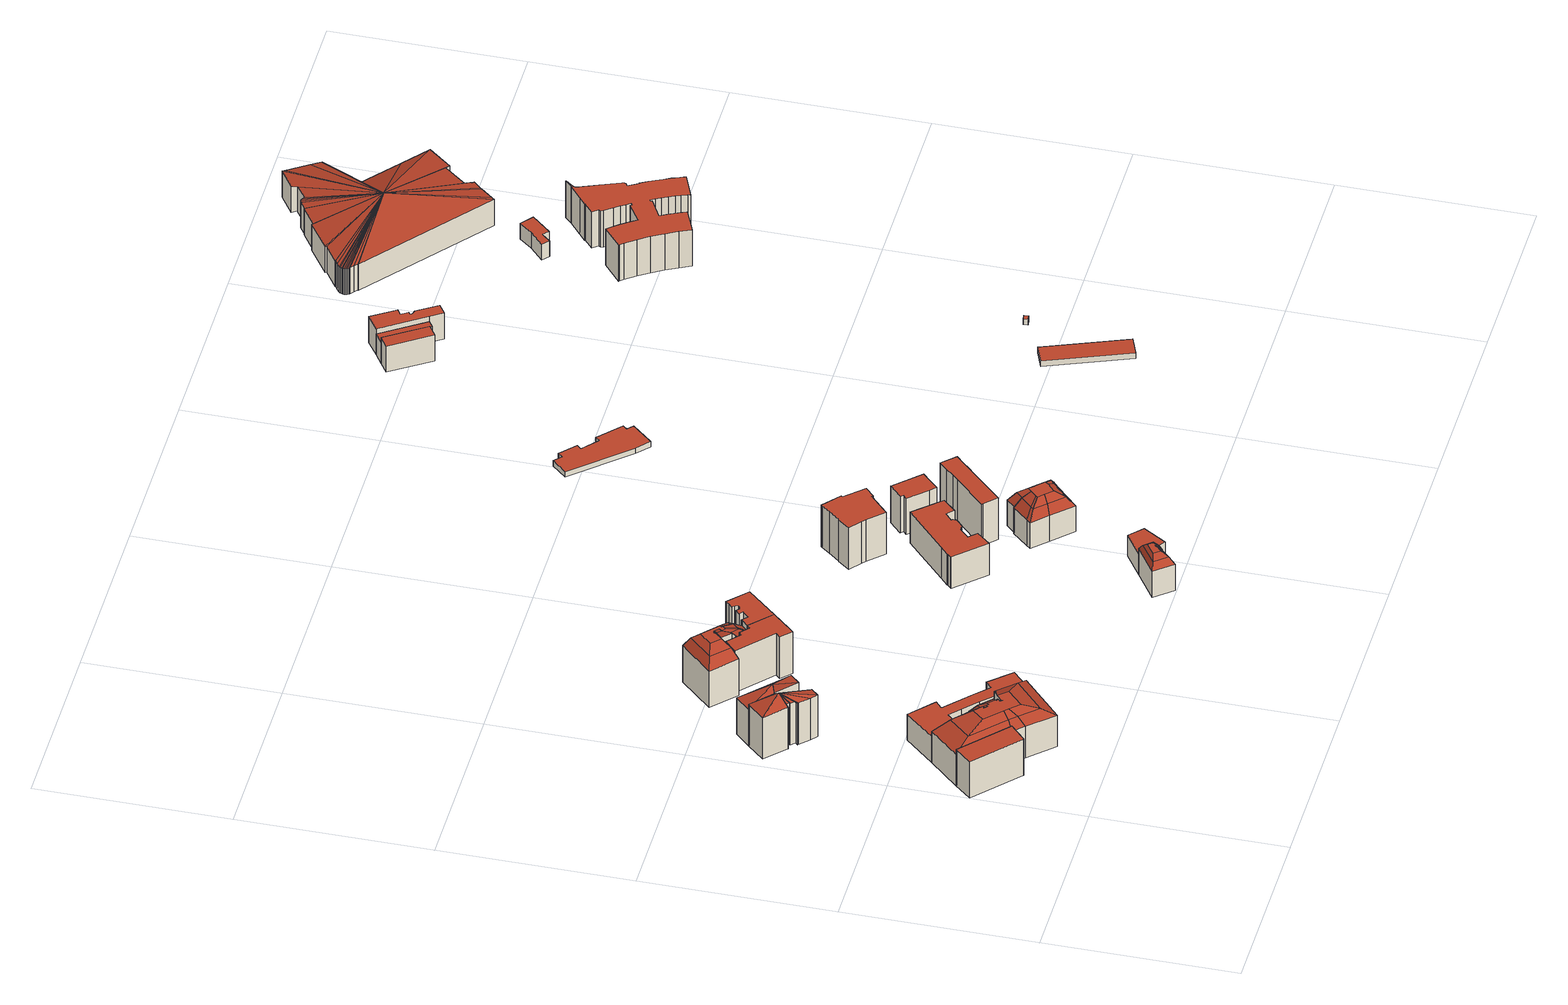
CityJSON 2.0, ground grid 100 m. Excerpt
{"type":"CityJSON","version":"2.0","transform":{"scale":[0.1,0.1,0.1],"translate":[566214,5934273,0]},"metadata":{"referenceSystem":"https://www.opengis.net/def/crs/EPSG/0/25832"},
"CityObjects":{
"building1":{"type":"Building","attributes":{"source":"Freie und Hansestadt Hamburg, LGV / ALKIS","function":"commercial","buildingFunctionCode":"2010","roofType":"1000","roofTypeLabel":"Flachdach","storeysAboveGround":7,"groundArea":365,"measuredHeight":22.4,"estimatedHeight":22.4,"eaveHeight":22.4,"roofRise":0,"heightSource":"storeysAboveGround * 3.2m plus procedural roof rise from ALKIS dachform; fallback 12m","roofGeometrySource":"Procedural demo roof from ALKIS dachform; not surveyed Hamburg LoD2 roof geometry"},"geometry":[{"type":"Solid","lod":"2","boundaries":[[[[0,1,2,3,4]],[[5,6,7,8,9]],[[4,3,6,5]],[[3,2,7,6]],[[2,1,8,7]],[[1,0,9,8]],[[0,4,5,9]]]],"semantics":{"surfaces":[{"type":"GroundSurface"},{"type":"RoofSurface"},{"type":"WallSurface"}],"values":[[0,1,2,2,2,2,2]]}}]},
"building2":{"type":"Building","attributes":{"source":"Freie und Hansestadt Hamburg, LGV / ALKIS","function":"commercial","buildingFunctionCode":"2010","roofType":"3400","roofTypeLabel":"Mansardendach","storeysAboveGround":6,"groundArea":1439,"measuredHeight":27.2,"estimatedHeight":27.2,"eaveHeight":19.2,"roofRise":8,"heightSource":"storeysAboveGround * 3.2m plus procedural roof rise from ALKIS dachform; fallback 12m","roofGeometrySource":"Procedural demo roof from ALKIS dachform; not surveyed Hamburg LoD2 roof geometry"},"geometry":[{"type":"Solid","lod":"2","boundaries":[[[[10,11,12,13,14,15,16,17,18,19,20,21,22,23,4,3,24,25]],[[26,27,28,29]],[[29,28,30,31]],[[27,32,33,28]],[[28,33,34,30]],[[32,35,36,33]],[[33,36,37,34]],[[35,38,39,36]],[[36,39,40,37]],[[38,41,42,39]],[[39,42,43,40]],[[41,44,45,42]],[[42,45,46,43]],[[44,47,48,45]],[[45,48,49,46]],[[47,50,51,48]],[[48,51,52,49]],[[50,53,54,51]],[[51,54,55,52]],[[53,56,57,54]],[[54,57,58,55]],[[56,59,60,57]],[[57,60,61,58]],[[59,62,63,60]],[[60,63,64,61]],[[62,65,66,63]],[[63,66,67,64]],[[65,68,69,66]],[[66,69,70,67]],[[68,71,72,69]],[[69,72,73,70]],[[71,74,75,72]],[[72,75,76,73]],[[74,77,78,75]],[[75,78,79,76]],[[77,26,29,78]],[[78,29,31,79]],[[31,30,34,37,40,43,46,49,52,55,58,61,64,67,70,73,76,79]],[[25,24,27,26]],[[24,3,32,27]],[[3,4,35,32]],[[4,23,38,35]],[[23,22,41,38]],[[22,21,44,41]],[[21,20,47,44]],[[20,19,50,47]],[[19,18,53,50]],[[18,17,56,53]],[[17,16,59,56]],[[16,15,62,59]],[[15,14,65,62]],[[14,13,68,65]],[[13,12,71,68]],[[12,11,74,71]],[[11,10,77,74]],[[10,25,26,77]]]],"semantics":{"surfaces":[{"type":"GroundSurface"},{"type":"RoofSurface"},{"type":"WallSurface"}],"values":[[0,1,1,1,1,1,1,1,1,1,1,1,1,1,1,1,1,1,1,1,1,1,1,1,1,1,1,1,1,1,1,1,1,1,1,1,1,1,2,2,2,2,2,2,2,2,2,2,2,2,2,2,2,2,2,2]]}}]},
"building3":{"type":"Building","attributes":{"source":"Freie und Hansestadt Hamburg, LGV / ALKIS","function":"commercial","buildingFunctionCode":"2010","roofType":"3100","roofTypeLabel":"Satteldach","storeysAboveGround":8,"groundArea":260,"measuredHeight":32.03,"estimatedHeight":32.03,"eaveHeight":25.6,"roofRise":6.43,"heightSource":"storeysAboveGround * 3.2m plus procedural roof rise from ALKIS dachform; fallback 12m","roofGeometrySource":"Procedural demo roof from ALKIS dachform; not surveyed Hamburg LoD2 roof geometry"},"geometry":[{"type":"Solid","lod":"2","boundaries":[[[[80,81,82,83,84,85,86,87,88,89,90,91,92,93,94,95]],[[96,97,98]],[[97,99,98]],[[99,100,98]],[[100,101,98]],[[101,102,98]],[[102,103,98]],[[103,104,98]],[[104,105,98]],[[105,106,98]],[[106,107,98]],[[107,108,98]],[[108,109,98]],[[109,110,98]],[[110,111,98]],[[111,112,98]],[[112,96,98]],[[95,94,97,96]],[[94,93,99,97]],[[93,92,100,99]],[[92,91,101,100]],[[91,90,102,101]],[[90,89,103,102]],[[89,88,104,103]],[[88,87,105,104]],[[87,86,106,105]],[[86,85,107,106]],[[85,84,108,107]],[[84,83,109,108]],[[83,82,110,109]],[[82,81,111,110]],[[81,80,112,111]],[[80,95,96,112]]]],"semantics":{"surfaces":[{"type":"GroundSurface"},{"type":"RoofSurface"},{"type":"WallSurface"}],"values":[[0,1,1,1,1,1,1,1,1,1,1,1,1,1,1,1,1,2,2,2,2,2,2,2,2,2,2,2,2,2,2,2,2]]}}]},
"building4":{"type":"Building","attributes":{"source":"Freie und Hansestadt Hamburg, LGV / ALKIS","function":"commercial","buildingFunctionCode":"2010","roofType":"1000","roofTypeLabel":"Flachdach","storeysAboveGround":5,"groundArea":699,"measuredHeight":16,"estimatedHeight":16,"eaveHeight":16,"roofRise":0,"heightSource":"storeysAboveGround * 3.2m plus procedural roof rise from ALKIS dachform; fallback 12m","roofGeometrySource":"Procedural demo roof from ALKIS dachform; not surveyed Hamburg LoD2 roof geometry"},"geometry":[{"type":"Solid","lod":"2","boundaries":[[[[113,114,115,116,117,21,20,118,119,120,121,25,24,122,123,124]],[[125,126,127,128,129,130,131,132,133,134,135,136,137,138,139,140]],[[124,123,126,125]],[[123,122,127,126]],[[122,24,128,127]],[[24,25,129,128]],[[25,121,130,129]],[[121,120,131,130]],[[120,119,132,131]],[[119,118,133,132]],[[118,20,134,133]],[[20,21,135,134]],[[21,117,136,135]],[[117,116,137,136]],[[116,115,138,137]],[[115,114,139,138]],[[114,113,140,139]],[[113,124,125,140]]]],"semantics":{"surfaces":[{"type":"GroundSurface"},{"type":"RoofSurface"},{"type":"WallSurface"}],"values":[[0,1,2,2,2,2,2,2,2,2,2,2,2,2,2,2,2,2]]}}]},
"building5":{"type":"Building","attributes":{"source":"Freie und Hansestadt Hamburg, LGV / ALKIS","function":"commercial","buildingFunctionCode":"2010","roofType":"3100","roofTypeLabel":"Satteldach","storeysAboveGround":7,"groundArea":267,"measuredHeight":28.67,"estimatedHeight":28.67,"eaveHeight":22.4,"roofRise":6.27,"heightSource":"storeysAboveGround * 3.2m plus procedural roof rise from ALKIS dachform; fallback 12m","roofGeometrySource":"Procedural demo roof from ALKIS dachform; not surveyed Hamburg LoD2 roof geometry"},"geometry":[{"type":"Solid","lod":"2","boundaries":[[[[91,141,142,143,144,145,92]],[[146,147,148]],[[147,149,148]],[[149,150,148]],[[150,151,148]],[[151,152,148]],[[152,153,148]],[[153,146,148]],[[92,145,147,146]],[[145,144,149,147]],[[144,143,150,149]],[[143,142,151,150]],[[142,141,152,151]],[[141,91,153,152]],[[91,92,146,153]]]],"semantics":{"surfaces":[{"type":"GroundSurface"},{"type":"RoofSurface"},{"type":"WallSurface"}],"values":[[0,1,1,1,1,1,1,1,2,2,2,2,2,2,2]]}}]},
"building6":{"type":"Building","attributes":{"source":"Freie und Hansestadt Hamburg, LGV / ALKIS","function":"commercial","buildingFunctionCode":"2010","roofType":"3400","roofTypeLabel":"Mansardendach","storeysAboveGround":7,"groundArea":503,"measuredHeight":30.4,"estimatedHeight":30.4,"eaveHeight":22.4,"roofRise":8,"heightSource":"storeysAboveGround * 3.2m plus procedural roof rise from ALKIS dachform; fallback 12m","roofGeometrySource":"Procedural demo roof from ALKIS dachform; not surveyed Hamburg LoD2 roof geometry"},"geometry":[{"type":"Solid","lod":"2","boundaries":[[[[154,155,156,157,158,159,160,161,162,163,164,165,166,167,168,169,170,171,172,173]],[[174,175,176,177]],[[177,176,178,179]],[[175,180,181,176]],[[176,181,182,178]],[[180,183,184,181]],[[181,184,185,182]],[[183,186,187,184]],[[184,187,188,185]],[[186,189,190,187]],[[187,190,191,188]],[[189,192,193,190]],[[190,193,194,191]],[[192,195,196,193]],[[193,196,197,194]],[[195,198,199,196]],[[196,199,200,197]],[[198,201,202,199]],[[199,202,203,200]],[[201,204,205,202]],[[202,205,206,203]],[[204,207,208,205]],[[205,208,209,206]],[[207,210,211,208]],[[208,211,212,209]],[[210,213,214,211]],[[211,214,215,212]],[[213,216,217,214]],[[214,217,218,215]],[[216,219,220,217]],[[217,220,221,218]],[[219,222,220]],[[220,222,221]],[[219,223,224,222]],[[222,224,225,221]],[[223,226,227,224]],[[224,227,228,225]],[[226,229,230,227]],[[227,230,231,228]],[[229,232,233,230]],[[230,233,234,231]],[[232,174,177,233]],[[233,177,179,234]],[[179,178,182,185,188,191,194,197,200,203,206,209,212,215,218,221,225,228,231,234]],[[173,172,175,174]],[[172,171,180,175]],[[171,170,183,180]],[[170,169,186,183]],[[169,168,189,186]],[[168,167,192,189]],[[167,166,195,192]],[[166,165,198,195]],[[165,164,201,198]],[[164,163,204,201]],[[163,162,207,204]],[[162,161,210,207]],[[161,160,213,210]],[[160,159,216,213]],[[159,158,219,216]],[[158,157,223,219]],[[157,156,226,223]],[[156,155,229,226]],[[155,154,232,229]],[[154,173,174,232]]]],"semantics":{"surfaces":[{"type":"GroundSurface"},{"type":"RoofSurface"},{"type":"WallSurface"}],"values":[[0,1,1,1,1,1,1,1,1,1,1,1,1,1,1,1,1,1,1,1,1,1,1,1,1,1,1,1,1,1,1,1,1,1,1,1,1,1,1,1,1,1,1,1,2,2,2,2,2,2,2,2,2,2,2,2,2,2,2,2,2,2,2,2]]}}]},
"building7":{"type":"Building","attributes":{"source":"Freie und Hansestadt Hamburg, LGV / ALKIS","function":"commercial","buildingFunctionCode":"2010","roofType":"1000","roofTypeLabel":"Flachdach","storeysAboveGround":8,"groundArea":372,"measuredHeight":25.6,"estimatedHeight":25.6,"eaveHeight":25.6,"roofRise":0,"heightSource":"storeysAboveGround * 3.2m plus procedural roof rise from ALKIS dachform; fallback 12m","roofGeometrySource":"Procedural demo roof from ALKIS dachform; not surveyed Hamburg LoD2 roof geometry"},"geometry":[{"type":"Solid","lod":"2","boundaries":[[[[170,235,160,159,158,236,237,238,239,240,171]],[[241,242,243,244,245,246,247,248,249,250,251]],[[171,240,242,241]],[[240,239,243,242]],[[239,238,244,243]],[[238,237,245,244]],[[237,236,246,245]],[[236,158,247,246]],[[158,159,248,247]],[[159,160,249,248]],[[160,235,250,249]],[[235,170,251,250]],[[170,171,241,251]]]],"semantics":{"surfaces":[{"type":"GroundSurface"},{"type":"RoofSurface"},{"type":"WallSurface"}],"values":[[0,1,2,2,2,2,2,2,2,2,2,2,2]]}}]},
"building8":{"type":"Building","attributes":{"source":"Freie und Hansestadt Hamburg, LGV / ALKIS","function":"commercial","buildingFunctionCode":"2010","roofType":"1000","roofTypeLabel":"Flachdach","storeysAboveGround":8,"groundArea":279,"measuredHeight":25.6,"estimatedHeight":25.6,"eaveHeight":25.6,"roofRise":0,"heightSource":"storeysAboveGround * 3.2m plus procedural roof rise from ALKIS dachform; fallback 12m","roofGeometrySource":"Procedural demo roof from ALKIS dachform; not surveyed Hamburg LoD2 roof geometry"},"geometry":[{"type":"Solid","lod":"2","boundaries":[[[[252,253,236,158,157,254,255,256,257,258,259,260,261,262,263,264,265]],[[266,267,268,269,270,271,272,273,274,275,276,277,278,247,246,279,280]],[[265,264,267,266]],[[264,263,268,267]],[[263,262,269,268]],[[262,261,270,269]],[[261,260,271,270]],[[260,259,272,271]],[[259,258,273,272]],[[258,257,274,273]],[[257,256,275,274]],[[256,255,276,275]],[[255,254,277,276]],[[254,157,278,277]],[[157,158,247,278]],[[158,236,246,247]],[[236,253,279,246]],[[253,252,280,279]],[[252,265,266,280]]]],"semantics":{"surfaces":[{"type":"GroundSurface"},{"type":"RoofSurface"},{"type":"WallSurface"}],"values":[[0,1,2,2,2,2,2,2,2,2,2,2,2,2,2,2,2,2,2]]}}]},
"building9":{"type":"Building","attributes":{"source":"Freie und Hansestadt Hamburg, LGV / ALKIS","function":"commercial","buildingFunctionCode":"2010","roofType":"3400","roofTypeLabel":"Mansardendach","storeysAboveGround":5,"groundArea":197,"measuredHeight":21.62,"estimatedHeight":21.62,"eaveHeight":16,"roofRise":5.62,"heightSource":"storeysAboveGround * 3.2m plus procedural roof rise from ALKIS dachform; fallback 12m","roofGeometrySource":"Procedural demo roof from ALKIS dachform; not surveyed Hamburg LoD2 roof geometry"},"geometry":[{"type":"Solid","lod":"2","boundaries":[[[[281,282,283,284,285,286,287,288]],[[289,290,291,292]],[[292,291,293,294]],[[290,295,296,291]],[[291,296,297,293]],[[295,298,299,296]],[[296,299,300,297]],[[298,301,302,299]],[[299,302,303,300]],[[302,304,303]],[[301,305,306,302]],[[302,306,307,304]],[[305,308,309,306]],[[306,309,310,307]],[[308,311,312,309]],[[309,312,313,310]],[[311,289,292,312]],[[312,292,294,313]],[[294,293,297,300,303,304,307,310,313]],[[288,287,290,289]],[[287,286,295,290]],[[286,285,298,295]],[[285,284,301,298]],[[284,283,305,301]],[[283,282,308,305]],[[282,281,311,308]],[[281,288,289,311]]]],"semantics":{"surfaces":[{"type":"GroundSurface"},{"type":"RoofSurface"},{"type":"WallSurface"}],"values":[[0,1,1,1,1,1,1,1,1,1,1,1,1,1,1,1,1,1,1,2,2,2,2,2,2,2,2]]}}]},
"building10":{"type":"Building","attributes":{"source":"Freie und Hansestadt Hamburg, LGV / ALKIS","function":"commercial","buildingFunctionCode":"2010","roofType":"1000","roofTypeLabel":"Flachdach","storeysAboveGround":4,"groundArea":191,"measuredHeight":12.8,"estimatedHeight":12.8,"eaveHeight":12.8,"roofRise":0,"heightSource":"storeysAboveGround * 3.2m plus procedural roof rise from ALKIS dachform; fallback 12m","roofGeometrySource":"Procedural demo roof from ALKIS dachform; not surveyed Hamburg LoD2 roof geometry"},"geometry":[{"type":"Solid","lod":"2","boundaries":[[[[314,315,288,287,316]],[[317,318,319,320,321]],[[316,287,318,317]],[[287,288,319,318]],[[288,315,320,319]],[[315,314,321,320]],[[314,316,317,321]]]],"semantics":{"surfaces":[{"type":"GroundSurface"},{"type":"RoofSurface"},{"type":"WallSurface"}],"values":[[0,1,2,2,2,2,2]]}}]},
"building11":{"type":"Building","attributes":{"source":"Freie und Hansestadt Hamburg, LGV / ALKIS","function":"commercial","buildingFunctionCode":"2010","roofType":"1000","roofTypeLabel":"Flachdach","storeysAboveGround":6,"groundArea":695,"measuredHeight":19.2,"estimatedHeight":19.2,"eaveHeight":19.2,"roofRise":0,"heightSource":"storeysAboveGround * 3.2m plus procedural roof rise from ALKIS dachform; fallback 12m","roofGeometrySource":"Procedural demo roof from ALKIS dachform; not surveyed Hamburg LoD2 roof geometry"},"geometry":[{"type":"Solid","lod":"2","boundaries":[[[[322,323,324,325,326,327,328,329,330,331,332,333,334,335,336,337,338,339,340,341,342]],[[343,344,345,346,347,348,349,350,351,352,353,354,355,356,357,358,359,360,361,362,363]],[[342,341,344,343]],[[341,340,345,344]],[[340,339,346,345]],[[339,338,347,346]],[[338,337,348,347]],[[337,336,349,348]],[[336,335,350,349]],[[335,334,351,350]],[[334,333,352,351]],[[333,332,353,352]],[[332,331,354,353]],[[331,330,355,354]],[[330,329,356,355]],[[329,328,357,356]],[[328,327,358,357]],[[327,326,359,358]],[[326,325,360,359]],[[325,324,361,360]],[[324,323,362,361]],[[323,322,363,362]],[[322,342,343,363]]]],"semantics":{"surfaces":[{"type":"GroundSurface"},{"type":"RoofSurface"},{"type":"WallSurface"}],"values":[[0,1,2,2,2,2,2,2,2,2,2,2,2,2,2,2,2,2,2,2,2,2,2]]}}]},
"building12":{"type":"Building","attributes":{"source":"Freie und Hansestadt Hamburg, LGV / ALKIS","function":"commercial","buildingFunctionCode":"2010","roofTypeLabel":"Unbekannt","storeysAboveGround":8,"groundArea":501,"measuredHeight":25.6,"estimatedHeight":25.6,"eaveHeight":25.6,"roofRise":0,"heightSource":"storeysAboveGround * 3.2m plus procedural roof rise from ALKIS dachform; fallback 12m","roofGeometrySource":"Procedural demo roof from ALKIS dachform; not surveyed Hamburg LoD2 roof geometry"},"geometry":[{"type":"Solid","lod":"2","boundaries":[[[[364,365,366,367,368,369,370,371,372,373,374,375,376,377]],[[378,379,380,381,382,383,384,385,386,387,388,389,390,391]],[[377,376,379,378]],[[376,375,380,379]],[[375,374,381,380]],[[374,373,382,381]],[[373,372,383,382]],[[372,371,384,383]],[[371,370,385,384]],[[370,369,386,385]],[[369,368,387,386]],[[368,367,388,387]],[[367,366,389,388]],[[366,365,390,389]],[[365,364,391,390]],[[364,377,378,391]]]],"semantics":{"surfaces":[{"type":"GroundSurface"},{"type":"RoofSurface"},{"type":"WallSurface"}],"values":[[0,1,2,2,2,2,2,2,2,2,2,2,2,2,2,2]]}}]},
"building13":{"type":"Building","attributes":{"source":"Freie und Hansestadt Hamburg, LGV / ALKIS","function":"commercial","buildingFunctionCode":"2010","roofType":"3400","roofTypeLabel":"Mansardendach","storeysAboveGround":5,"groundArea":538,"measuredHeight":24,"estimatedHeight":24,"eaveHeight":16,"roofRise":8,"heightSource":"storeysAboveGround * 3.2m plus procedural roof rise from ALKIS dachform; fallback 12m","roofGeometrySource":"Procedural demo roof from ALKIS dachform; not surveyed Hamburg LoD2 roof geometry"},"geometry":[{"type":"Solid","lod":"2","boundaries":[[[[392,393,394,395,396,397,398,399,400,401,402,403]],[[404,405,406,407]],[[407,406,408,409]],[[405,410,411,406]],[[406,411,412,408]],[[410,413,414,411]],[[411,414,415,412]],[[413,416,417,414]],[[414,417,418,415]],[[416,419,420,417]],[[417,420,421,418]],[[419,422,423,420]],[[420,423,424,421]],[[422,425,426,423]],[[423,426,427,424]],[[425,428,429,426]],[[426,429,430,427]],[[428,431,432,429]],[[429,432,433,430]],[[431,434,435,432]],[[432,435,436,433]],[[434,437,438,435]],[[435,438,439,436]],[[437,404,407,438]],[[438,407,409,439]],[[409,408,412,415,418,421,424,427,430,433,436,439]],[[403,402,405,404]],[[402,401,410,405]],[[401,400,413,410]],[[400,399,416,413]],[[399,398,419,416]],[[398,397,422,419]],[[397,396,425,422]],[[396,395,428,425]],[[395,394,431,428]],[[394,393,434,431]],[[393,392,437,434]],[[392,403,404,437]]]],"semantics":{"surfaces":[{"type":"GroundSurface"},{"type":"RoofSurface"},{"type":"WallSurface"}],"values":[[0,1,1,1,1,1,1,1,1,1,1,1,1,1,1,1,1,1,1,1,1,1,1,1,1,1,2,2,2,2,2,2,2,2,2,2,2,2]]}}]},
"building14":{"type":"Building","attributes":{"source":"Freie und Hansestadt Hamburg, LGV / ALKIS","function":"commercial","buildingFunctionCode":"2071","roofType":"1000","roofTypeLabel":"Flachdach","storeysAboveGround":8,"groundArea":352,"measuredHeight":25.6,"estimatedHeight":25.6,"eaveHeight":25.6,"roofRise":0,"heightSource":"storeysAboveGround * 3.2m plus procedural roof rise from ALKIS dachform; fallback 12m","roofGeometrySource":"Procedural demo roof from ALKIS dachform; not surveyed Hamburg LoD2 roof geometry"},"geometry":[{"type":"Solid","lod":"2","boundaries":[[[[440,441,442,443,444,445,446,447,448,449,450]],[[451,452,453,454,455,456,457,458,459,460,461]],[[450,449,452,451]],[[449,448,453,452]],[[448,447,454,453]],[[447,446,455,454]],[[446,445,456,455]],[[445,444,457,456]],[[444,443,458,457]],[[443,442,459,458]],[[442,441,460,459]],[[441,440,461,460]],[[440,450,451,461]]]],"semantics":{"surfaces":[{"type":"GroundSurface"},{"type":"RoofSurface"},{"type":"WallSurface"}],"values":[[0,1,2,2,2,2,2,2,2,2,2,2,2]]}}]},
"building15":{"type":"Building","attributes":{"source":"Freie und Hansestadt Hamburg, LGV / ALKIS","function":"commercial","buildingFunctionCode":"2010","roofType":"1000","roofTypeLabel":"Flachdach","storeysAboveGround":7,"groundArea":217,"measuredHeight":22.4,"estimatedHeight":22.4,"eaveHeight":22.4,"roofRise":0,"heightSource":"storeysAboveGround * 3.2m plus procedural roof rise from ALKIS dachform; fallback 12m","roofGeometrySource":"Procedural demo roof from ALKIS dachform; not surveyed Hamburg LoD2 roof geometry"},"geometry":[{"type":"Solid","lod":"2","boundaries":[[[[462,463,464,465,466,467,468,469,470]],[[471,472,473,474,475,476,477,478,479]],[[470,469,472,471]],[[469,468,473,472]],[[468,467,474,473]],[[467,466,475,474]],[[466,465,476,475]],[[465,464,477,476]],[[464,463,478,477]],[[463,462,479,478]],[[462,470,471,479]]]],"semantics":{"surfaces":[{"type":"GroundSurface"},{"type":"RoofSurface"},{"type":"WallSurface"}],"values":[[0,1,2,2,2,2,2,2,2,2,2]]}}]},
"building16":{"type":"Building","attributes":{"source":"Freie und Hansestadt Hamburg, LGV / ALKIS","function":"commercial","buildingFunctionCode":"2465","roofType":"1000","roofTypeLabel":"Flachdach","storeysAboveGround":1,"groundArea":690,"measuredHeight":3.2,"estimatedHeight":3.2,"eaveHeight":3.2,"roofRise":0,"heightSource":"storeysAboveGround * 3.2m plus procedural roof rise from ALKIS dachform; fallback 12m","roofGeometrySource":"Procedural demo roof from ALKIS dachform; not surveyed Hamburg LoD2 roof geometry"},"geometry":[{"type":"Solid","lod":"2","boundaries":[[[[480,481,482,483,484,485,486,487,488,489,490,491,492,493]],[[494,495,496,497,498,499,500,501,502,503,504,505,506,507]],[[493,492,495,494]],[[492,491,496,495]],[[491,490,497,496]],[[490,489,498,497]],[[489,488,499,498]],[[488,487,500,499]],[[487,486,501,500]],[[486,485,502,501]],[[485,484,503,502]],[[484,483,504,503]],[[483,482,505,504]],[[482,481,506,505]],[[481,480,507,506]],[[480,493,494,507]]]],"semantics":{"surfaces":[{"type":"GroundSurface"},{"type":"RoofSurface"},{"type":"WallSurface"}],"values":[[0,1,2,2,2,2,2,2,2,2,2,2,2,2,2,2]]}}]},
"building17":{"type":"Building","attributes":{"source":"Freie und Hansestadt Hamburg, LGV / ALKIS","function":"commercial","buildingFunctionCode":"3060","roofType":"1000","roofTypeLabel":"Flachdach","storeysAboveGround":1,"groundArea":506,"measuredHeight":3.2,"estimatedHeight":3.2,"eaveHeight":3.2,"roofRise":0,"heightSource":"storeysAboveGround * 3.2m plus procedural roof rise from ALKIS dachform; fallback 12m","roofGeometrySource":"Procedural demo roof from ALKIS dachform; not surveyed Hamburg LoD2 roof geometry"},"geometry":[{"type":"Solid","lod":"2","boundaries":[[[[508,509,510,511]],[[512,513,514,515]],[[511,510,513,512]],[[510,509,514,513]],[[509,508,515,514]],[[508,511,512,515]]]],"semantics":{"surfaces":[{"type":"GroundSurface"},{"type":"RoofSurface"},{"type":"WallSurface"}],"values":[[0,1,2,2,2,2]]}}]},
"building18":{"type":"Building","attributes":{"source":"Freie und Hansestadt Hamburg, LGV / ALKIS","function":"commercial","buildingFunctionCode":"2020","roofType":"1000","roofTypeLabel":"Flachdach","storeysAboveGround":5,"groundArea":179,"measuredHeight":16,"estimatedHeight":16,"eaveHeight":16,"roofRise":0,"heightSource":"storeysAboveGround * 3.2m plus procedural roof rise from ALKIS dachform; fallback 12m","roofGeometrySource":"Procedural demo roof from ALKIS dachform; not surveyed Hamburg LoD2 roof geometry"},"geometry":[{"type":"Solid","lod":"2","boundaries":[[[[516,517,518,519,520]],[[521,522,523,524,525]],[[520,519,522,521]],[[519,518,523,522]],[[518,517,524,523]],[[517,516,525,524]],[[516,520,521,525]]]],"semantics":{"surfaces":[{"type":"GroundSurface"},{"type":"RoofSurface"},{"type":"WallSurface"}],"values":[[0,1,2,2,2,2,2]]}}]},
"building19":{"type":"Building","attributes":{"source":"Freie und Hansestadt Hamburg, LGV / ALKIS","function":"commercial","buildingFunctionCode":"2010","roofType":"1000","roofTypeLabel":"Flachdach","storeysAboveGround":4,"groundArea":174,"measuredHeight":12.8,"estimatedHeight":12.8,"eaveHeight":12.8,"roofRise":0,"heightSource":"storeysAboveGround * 3.2m plus procedural roof rise from ALKIS dachform; fallback 12m","roofGeometrySource":"Procedural demo roof from ALKIS dachform; not surveyed Hamburg LoD2 roof geometry"},"geometry":[{"type":"Solid","lod":"2","boundaries":[[[[526,527,528,529,530,519,518,531,532]],[[533,534,535,536,537,538,539,540,541]],[[532,531,534,533]],[[531,518,535,534]],[[518,519,536,535]],[[519,530,537,536]],[[530,529,538,537]],[[529,528,539,538]],[[528,527,540,539]],[[527,526,541,540]],[[526,532,533,541]]]],"semantics":{"surfaces":[{"type":"GroundSurface"},{"type":"RoofSurface"},{"type":"WallSurface"}],"values":[[0,1,2,2,2,2,2,2,2,2,2]]}}]},
"building20":{"type":"Building","attributes":{"source":"Freie und Hansestadt Hamburg, LGV / ALKIS","function":"commercial","buildingFunctionCode":"3091","roofType":"1000","roofTypeLabel":"Flachdach","storeysAboveGround":1,"groundArea":8,"measuredHeight":3.2,"estimatedHeight":3.2,"eaveHeight":3.2,"roofRise":0,"heightSource":"storeysAboveGround * 3.2m plus procedural roof rise from ALKIS dachform; fallback 12m","roofGeometrySource":"Procedural demo roof from ALKIS dachform; not surveyed Hamburg LoD2 roof geometry"},"geometry":[{"type":"Solid","lod":"2","boundaries":[[[[542,543,544,545]],[[546,547,548,549]],[[545,544,547,546]],[[544,543,548,547]],[[543,542,549,548]],[[542,545,546,549]]]],"semantics":{"surfaces":[{"type":"GroundSurface"},{"type":"RoofSurface"},{"type":"WallSurface"}],"values":[[0,1,2,2,2,2]]}}]},
"building21":{"type":"Building","attributes":{"source":"Freie und Hansestadt Hamburg, LGV / ALKIS","function":"commercial","buildingFunctionCode":"2010","roofType":"1000","roofTypeLabel":"Flachdach","storeysAboveGround":5,"groundArea":276,"measuredHeight":16,"estimatedHeight":16,"eaveHeight":16,"roofRise":0,"heightSource":"storeysAboveGround * 3.2m plus procedural roof rise from ALKIS dachform; fallback 12m","roofGeometrySource":"Procedural demo roof from ALKIS dachform; not surveyed Hamburg LoD2 roof geometry"},"geometry":[{"type":"Solid","lod":"2","boundaries":[[[[550,551,552,553,554,555,556,532,531,557,558]],[[559,560,561,562,563,564,565,566,567,568,569]],[[558,557,560,559]],[[557,531,561,560]],[[531,532,562,561]],[[532,556,563,562]],[[556,555,564,563]],[[555,554,565,564]],[[554,553,566,565]],[[553,552,567,566]],[[552,551,568,567]],[[551,550,569,568]],[[550,558,559,569]]]],"semantics":{"surfaces":[{"type":"GroundSurface"},{"type":"RoofSurface"},{"type":"WallSurface"}],"values":[[0,1,2,2,2,2,2,2,2,2,2,2,2]]}}]},
"building22":{"type":"Building","attributes":{"source":"Freie und Hansestadt Hamburg, LGV / ALKIS","function":"commercial","buildingFunctionCode":"2020","roofType":"1000","roofTypeLabel":"Flachdach","storeysAboveGround":7,"groundArea":1540,"measuredHeight":22.4,"estimatedHeight":22.4,"eaveHeight":22.4,"roofRise":0,"heightSource":"storeysAboveGround * 3.2m plus procedural roof rise from ALKIS dachform; fallback 12m","roofGeometrySource":"Procedural demo roof from ALKIS dachform; not surveyed Hamburg LoD2 roof geometry"},"geometry":[{"type":"Solid","lod":"2","boundaries":[[[[570,571,572,573,574,575,576,577,578,579,580,581,582,583,584,585,586,587,588,589,590,591,592,593,594,595,596,597,598,599,600,601,602,603,604,605,606,607,608,609,610,611,612,613,614,615,616,617,618,619,620,621,622,623,624,625,626,627,628,629,630,631,632,633,634,635]],[[636,637,638,639,640,641,642,643,644,645,646,647,648,649,650,651,652,653,654,655,656,657,658,659,660,661,662,663,664,665,666,667,668,669,670,671,672,673,674,675,676,677,678,679,680,681,682,683,684,685,686,687,688,689,690,691,692,693,694,695,696,697,698,699,700,701]],[[635,634,637,636]],[[634,633,638,637]],[[633,632,639,638]],[[632,631,640,639]],[[631,630,641,640]],[[630,629,642,641]],[[629,628,643,642]],[[628,627,644,643]],[[627,626,645,644]],[[626,625,646,645]],[[625,624,647,646]],[[624,623,648,647]],[[623,622,649,648]],[[622,621,650,649]],[[621,620,651,650]],[[620,619,652,651]],[[619,618,653,652]],[[618,617,654,653]],[[617,616,655,654]],[[616,615,656,655]],[[615,614,657,656]],[[614,613,658,657]],[[613,612,659,658]],[[612,611,660,659]],[[611,610,661,660]],[[610,609,662,661]],[[609,608,663,662]],[[608,607,664,663]],[[607,606,665,664]],[[606,605,666,665]],[[605,604,667,666]],[[604,603,668,667]],[[603,602,669,668]],[[602,601,670,669]],[[601,600,671,670]],[[600,599,672,671]],[[599,598,673,672]],[[598,597,674,673]],[[597,596,675,674]],[[596,595,676,675]],[[595,594,677,676]],[[594,593,678,677]],[[593,592,679,678]],[[592,591,680,679]],[[591,590,681,680]],[[590,589,682,681]],[[589,588,683,682]],[[588,587,684,683]],[[587,586,685,684]],[[586,585,686,685]],[[585,584,687,686]],[[584,583,688,687]],[[583,582,689,688]],[[582,581,690,689]],[[581,580,691,690]],[[580,579,692,691]],[[579,578,693,692]],[[578,577,694,693]],[[577,576,695,694]],[[576,575,696,695]],[[575,574,697,696]],[[574,573,698,697]],[[573,572,699,698]],[[572,571,700,699]],[[571,570,701,700]],[[570,635,636,701]]]],"semantics":{"surfaces":[{"type":"GroundSurface"},{"type":"RoofSurface"},{"type":"WallSurface"}],"values":[[0,1,2,2,2,2,2,2,2,2,2,2,2,2,2,2,2,2,2,2,2,2,2,2,2,2,2,2,2,2,2,2,2,2,2,2,2,2,2,2,2,2,2,2,2,2,2,2,2,2,2,2,2,2,2,2,2,2,2,2,2,2,2,2,2,2,2,2]]}}]},
"building23":{"type":"Building","attributes":{"source":"Freie und Hansestadt Hamburg, LGV / ALKIS","function":"residential","buildingFunctionCode":"1010","roofType":"1000","roofTypeLabel":"Flachdach","storeysAboveGround":3,"groundArea":129,"measuredHeight":9.6,"estimatedHeight":9.6,"eaveHeight":9.6,"roofRise":0,"heightSource":"storeysAboveGround * 3.2m plus procedural roof rise from ALKIS dachform; fallback 12m","roofGeometrySource":"Procedural demo roof from ALKIS dachform; not surveyed Hamburg LoD2 roof geometry"},"geometry":[{"type":"Solid","lod":"2","boundaries":[[[[702,703,704,705,706,707,708]],[[709,710,711,712,713,714,715]],[[708,707,710,709]],[[707,706,711,710]],[[706,705,712,711]],[[705,704,713,712]],[[704,703,714,713]],[[703,702,715,714]],[[702,708,709,715]]]],"semantics":{"surfaces":[{"type":"GroundSurface"},{"type":"RoofSurface"},{"type":"WallSurface"}],"values":[[0,1,2,2,2,2,2,2,2]]}}]},
"building24":{"type":"Building","attributes":{"source":"Freie und Hansestadt Hamburg, LGV / ALKIS","function":"commercial","buildingFunctionCode":"2071","roofType":"3100","roofTypeLabel":"Satteldach","storeysAboveGround":5,"groundArea":4278,"measuredHeight":24,"estimatedHeight":24,"eaveHeight":16,"roofRise":8,"heightSource":"storeysAboveGround * 3.2m plus procedural roof rise from ALKIS dachform; fallback 12m","roofGeometrySource":"Procedural demo roof from ALKIS dachform; not surveyed Hamburg LoD2 roof geometry"},"geometry":[{"type":"Solid","lod":"2","boundaries":[[[[716,717,718,719,720,721,722,723,724,725,726,727,728,729,730,731,732,733,734,735,736,737,738,739,740,741,742,743,744,745,746,747,748,749,750,751,752,753,754,755,756,757,758,759,760,761,762,763,764,765]],[[766,767,768]],[[767,769,768]],[[769,770,768]],[[770,771,768]],[[771,772,768]],[[772,773,768]],[[773,774,768]],[[774,775,768]],[[775,776,768]],[[776,777,768]],[[777,778,768]],[[778,779,768]],[[779,780,768]],[[780,781,768]],[[781,782,768]],[[782,783,768]],[[783,784,768]],[[784,785,768]],[[785,786,768]],[[786,787,768]],[[787,788,768]],[[788,789,768]],[[789,790,768]],[[790,791,768]],[[791,792,768]],[[792,793,768]],[[793,794,768]],[[794,795,768]],[[795,796,768]],[[796,797,768]],[[797,798,768]],[[798,799,768]],[[799,800,768]],[[800,801,768]],[[801,802,768]],[[802,803,768]],[[803,804,768]],[[804,805,768]],[[805,806,768]],[[806,807,768]],[[807,808,768]],[[808,809,768]],[[809,810,768]],[[810,811,768]],[[811,812,768]],[[812,813,768]],[[813,814,768]],[[814,815,768]],[[815,816,768]],[[816,766,768]],[[765,764,767,766]],[[764,763,769,767]],[[763,762,770,769]],[[762,761,771,770]],[[761,760,772,771]],[[760,759,773,772]],[[759,758,774,773]],[[758,757,775,774]],[[757,756,776,775]],[[756,755,777,776]],[[755,754,778,777]],[[754,753,779,778]],[[753,752,780,779]],[[752,751,781,780]],[[751,750,782,781]],[[750,749,783,782]],[[749,748,784,783]],[[748,747,785,784]],[[747,746,786,785]],[[746,745,787,786]],[[745,744,788,787]],[[744,743,789,788]],[[743,742,790,789]],[[742,741,791,790]],[[741,740,792,791]],[[740,739,793,792]],[[739,738,794,793]],[[738,737,795,794]],[[737,736,796,795]],[[736,735,797,796]],[[735,734,798,797]],[[734,733,799,798]],[[733,732,800,799]],[[732,731,801,800]],[[731,730,802,801]],[[730,729,803,802]],[[729,728,804,803]],[[728,727,805,804]],[[727,726,806,805]],[[726,725,807,806]],[[725,724,808,807]],[[724,723,809,808]],[[723,722,810,809]],[[722,721,811,810]],[[721,720,812,811]],[[720,719,813,812]],[[719,718,814,813]],[[718,717,815,814]],[[717,716,816,815]],[[716,765,766,816]]]],"semantics":{"surfaces":[{"type":"GroundSurface"},{"type":"RoofSurface"},{"type":"WallSurface"}],"values":[[0,1,1,1,1,1,1,1,1,1,1,1,1,1,1,1,1,1,1,1,1,1,1,1,1,1,1,1,1,1,1,1,1,1,1,1,1,1,1,1,1,1,1,1,1,1,1,1,1,1,1,2,2,2,2,2,2,2,2,2,2,2,2,2,2,2,2,2,2,2,2,2,2,2,2,2,2,2,2,2,2,2,2,2,2,2,2,2,2,2,2,2,2,2,2,2,2,2,2,2,2]]}}]}
},
"vertices":[
[237,381,0],[235,383,0],[5,592,0],[82,677,0],[320,460,0],[320,460,224],[82,677,224],[5,592,224],[235,383,224],[237,381,224],
[324,711,0],[358,680,0],[376,700,0],[401,678,0],[418,697,0],[512,611,0],[501,598,0],[520,581,0],[496,555,0],[513,537,0],[597,616,0],[718,487,0],[492,277,0],[370,406,0],[228,836,0],[342,731,0],[342,731,192],[228,836,192],[275,754,242],[358,679,242],[333,655,272],[377,615,272],[82,677,192],[171,640,242],[278,594,272],[320,460,192],[342,483,242],[368,512,272],[370,406,192],[378,445,242],[387,492,272],[492,277,192],[465,352,242],[433,442,272],[718,487,192],[628,503,242],[519,522,272],[597,616,192],[541,596,242],[473,571,272],[513,537,192],[480,539,242],[441,541,272],[496,555,192],[468,552,242],[435,548,272],[520,581,192],[486,571,242],[444,558,272],[501,598,192],[472,583,242],[437,564,272],[512,611,192],[480,592,242],[441,569,272],[418,697,192],[412,654,242],[405,602,272],[401,678,192],[400,640,242],[399,595,272],[376,700,192],[382,657,242],[389,603,272],[358,680,192],[369,642,242],[382,596,272],[324,711,192],[345,664,242],[370,607,272],
[292,1416,0],[259,1446,0],[209,1492,0],[207,1494,0],[219,1507,0],[196,1529,0],[201,1535,0],[184,1550,0],[167,1531,0],[165,1533,0],[60,1631,0],[144,1721,0],[254,1619,0],[214,1574,0],[218,1550,0],[327,1455,0],[327,1455,256],[218,1550,256],[185,1583,320],[214,1574,256],[254,1619,256],[144,1721,256],[60,1631,256],[165,1533,256],[167,1531,256],[184,1550,256],[201,1535,256],[196,1529,256],[219,1507,256],[207,1494,256],[209,1492,256],[259,1446,256],[292,1416,256],
[454,842,0],[591,716,0],[662,646,0],[697,678,0],[802,565,0],[540,676,0],[463,747,0],[407,797,0],[345,729,0],[367,990,0],[485,882,0],[491,876,0],[491,876,160],[485,882,160],[367,990,160],[228,836,160],[342,731,160],[345,729,160],[407,797,160],[463,747,160],[540,676,160],[597,616,160],[718,487,160],[802,565,160],[697,678,160],[662,646,160],[591,716,160],[454,842,160],
[217,1799,0],[381,1646,0],[447,1586,0],[403,1538,0],[282,1649,0],[254,1619,224],[282,1649,224],[284,1637,287],[403,1538,224],[447,1586,224],[381,1646,224],[217,1799,224],[144,1721,224],
[545,2148,0],[768,1944,0],[746,1920,0],[762,1906,0],[731,1872,0],[715,1856,0],[668,1898,0],[691,1922,0],[692,1941,0],[639,1991,0],[616,1995,0],[603,1981,0],[604,1968,0],[609,1963,0],[604,1958,0],[601,1960,0],[586,1945,0],[528,1882,0],[509,1860,0],[384,1977,0],[384,1977,224],[509,1860,224],[525,1902,274],[435,1986,274],[544,1953,304],[497,1998,304],[528,1882,224],[539,1918,274],[552,1962,304],[586,1945,224],[581,1963,274],[573,1985,304],[601,1960,224],[591,1975,274],[579,1992,304],[604,1958,224],[593,1972,274],[580,1990,304],[609,1963,224],[597,1977,274],[582,1993,304],[604,1968,224],[593,1980,274],[580,1994,304],[603,1981,224],[592,1989,274],[580,1999,304],[616,1995,224],[602,1999,274],[585,2004,304],[639,1991,224],[619,1996,274],[594,2003,304],[692,1941,224],[657,1960,274],[614,1984,304],[691,1922,224],[656,1947,274],[613,1977,304],[668,1898,224],[640,1930,274],[605,1968,304],[715,1856,224],[673,1899,274],[622,1952,304],[731,1872,224],[684,1911,274],[628,1958,304],[685,1911,274],[762,1906,224],[707,1935,274],[640,1971,304],[746,1920,224],[695,1945,274],[634,1976,304],[768,1944,224],[711,1963,274],[642,1985,304],[545,2148,224],[551,2110,274],[558,2063,304],
[654,1883,0],[845,1767,0],[759,1673,0],[736,1648,0],[682,1699,0],[703,1722,0],[528,1882,256],[703,1722,256],[682,1699,256],[736,1648,256],[759,1673,256],[845,1767,256],[731,1872,256],[715,1856,256],[668,1898,256],[654,1883,256],[586,1945,256],
[885,2016,0],[986,1923,0],[766,1911,0],[797,1883,0],[827,1916,0],[809,1932,0],[829,1954,0],[846,1939,0],[851,1945,0],[856,1941,0],[865,1950,0],[864,1970,0],[853,1980,0],[866,1995,0],[866,1995,256],[853,1980,256],[864,1970,256],[865,1950,256],[856,1941,256],[851,1945,256],[846,1939,256],[829,1954,256],[809,1932,256],[827,1916,256],[797,1883,256],[766,1911,256],[762,1906,256],[986,1923,256],[885,2016,256],
[1896,108,0],[1889,98,0],[1881,104,0],[1828,48,0],[1791,9,0],[1712,103,0],[1869,210,0],[1923,148,0],[1923,148,160],[1869,210,160],[1856,187,195],[1894,142,195],[1840,160,216],[1860,136,216],[1712,103,160],[1743,110,195],[1780,119,216],[1791,9,160],[1800,43,195],[1810,84,216],[1828,48,160],[1826,71,195],[1824,98,216],[1824,99,216],[1881,104,160],[1864,111,195],[1844,120,216],[1889,98,160],[1870,107,195],[1847,118,216],[1896,108,160],[1875,114,195],[1850,121,216],
[2063,229,0],[1986,107,0],[1994,295,0],[1994,295,128],[1869,210,128],[1923,148,128],[1986,107,128],[2063,229,128],
[1969,1197,0],[1904,1131,0],[1870,1166,0],[1829,1130,0],[1835,1123,0],[1835,1103,0],[1800,1071,0],[1774,1066,0],[1770,1069,0],[1722,1020,0],[1761,980,0],[1739,955,0],[1696,909,0],[1552,1062,0],[1553,1063,0],[1552,1064,0],[1573,1084,0],[1572,1085,0],[1618,1127,0],[1842,1335,0],[1939,1230,0],[1939,1230,192],[1842,1335,192],[1618,1127,192],[1572,1085,192],[1573,1084,192],[1552,1064,192],[1553,1063,192],[1552,1062,192],[1696,909,192],[1739,955,192],[1761,980,192],[1722,1020,192],[1770,1069,192],[1774,1066,192],[1800,1071,192],[1835,1103,192],[1835,1123,192],[1829,1130,192],[1870,1166,192],[1904,1131,192],[1969,1197,192],
[1892,1565,0],[1843,1519,0],[1837,1525,0],[1734,1429,0],[1655,1510,0],[1634,1527,0],[1575,1575,0],[1625,1636,0],[1627,1637,0],[1675,1696,0],[1711,1740,0],[1716,1745,0],[1806,1670,0],[1801,1663,0],[1801,1663,256],[1806,1670,256],[1716,1745,256],[1711,1740,256],[1675,1696,256],[1627,1637,256],[1625,1636,256],[1575,1575,256],[1634,1527,256],[1655,1510,256],[1734,1429,256],[1837,1525,256],[1843,1519,256],[1892,1565,256],
[2084,913,0],[2149,846,0],[2170,825,0],[2266,726,0],[2261,721,0],[2231,693,0],[2117,583,0],[2013,689,0],[1938,764,0],[1958,786,0],[2034,868,0],[2037,865,0],[2037,865,160],[2034,868,160],[2053,834,210],[2055,832,210],[2076,793,240],[2077,792,240],[1958,786,160],[1998,775,210],[2047,762,240],[1938,764,160],[1984,760,210],[2039,754,240],[2013,689,160],[2038,705,210],[2068,725,240],[2117,583,160],[2113,629,210],[2107,685,240],[2231,693,160],[2195,708,210],[2151,727,240],[2261,721,160],[2216,728,210],[2162,738,240],[2266,726,160],[2220,732,210],[2164,739,240],[2170,825,160],[2151,803,210],[2127,777,240],[2149,846,160],[2136,818,210],[2119,785,240],[2084,913,160],[2089,867,210],[2095,811,240],
[2126,1090,0],[1970,930,0],[1907,992,0],[1903,995,0],[2061,1157,0],[2089,1185,0],[2128,1226,0],[2167,1266,0],[2232,1198,0],[2193,1159,0],[2156,1120,0],[2156,1120,256],[2193,1159,256],[2232,1198,256],[2167,1266,256],[2128,1226,256],[2089,1185,256],[2061,1157,256],[1903,995,256],[1907,992,256],[1970,930,256],[2126,1090,256],
[2063,1293,0],[2018,1247,0],[1988,1278,0],[1902,1370,0],[1921,1387,0],[1907,1402,0],[1975,1465,0],[1978,1462,0],[2102,1333,0],[2102,1333,224],[1978,1462,224],[1975,1465,224],[1907,1402,224],[1921,1387,224],[1902,1370,224],[1988,1278,224],[2018,1247,224],[2063,1293,224],
[2012,3148,0],[2050,3113,0],[2055,3118,0],[2072,3136,0],[2153,3063,0],[2132,3041,0],[2214,2968,0],[2234,2990,0],[2352,2883,0],[2332,2861,0],[2362,2834,0],[2265,2725,0],[2197,2786,0],[1942,3070,0],[1942,3070,32],[2197,2786,32],[2265,2725,32],[2362,2834,32],[2332,2861,32],[2352,2883,32],[2234,2990,32],[2214,2968,32],[2132,3041,32],[2153,3063,32],[2072,3136,32],[2055,3118,32],[2050,3113,32],[2012,3148,32],
[3582,656,0],[3481,616,0],[3312,1048,0],[3413,1087,0],[3413,1087,32],[3312,1048,32],[3481,616,32],[3582,656,32],
[2660,3892,0],[2521,4099,0],[2581,4139,0],[2656,4027,0],[2720,3932,0],[2720,3932,160],[2656,4027,160],[2581,4139,160],[2521,4099,160],[2660,3892,160],
[2759,3929,0],[2730,3938,0],[2693,3991,0],[2693,4011,0],[2673,4039,0],[2640,4179,0],[2793,3952,0],[2793,3952,128],[2640,4179,128],[2581,4139,128],[2656,4027,128],[2673,4039,128],[2693,4011,128],[2693,3991,128],[2730,3938,128],[2759,3929,128],
[3638,1185,0],[3608,1181,0],[3604,1206,0],[3634,1210,0],[3634,1210,32],[3604,1206,32],[3608,1181,32],[3638,1185,32],
[2776,4093,0],[2801,4055,0],[2788,4046,0],[2796,4035,0],[2818,4030,0],[2888,3923,0],[2836,3888,0],[2723,4236,0],[2806,4112,0],[2806,4112,160],[2723,4236,160],[2640,4179,160],[2793,3952,160],[2836,3888,160],[2888,3923,160],[2818,4030,160],[2796,4035,160],[2788,4046,160],[2801,4055,160],[2776,4093,160],
[3701,3323,0],[3706,3335,0],[3683,3363,0],[3736,3408,0],[3733,3411,0],[3776,3445,0],[3848,3506,0],[3851,3510,0],[3882,3542,0],[3886,3539,0],[3854,3499,0],[3851,3493,0],[3849,3485,0],[3851,3478,0],[3893,3377,0],[3935,3275,0],[3936,3265,0],[3933,3256,0],[3925,3250,0],[3917,3248,0],[3949,3193,0],[3951,3195,0],[3975,3155,0],[3992,3121,0],[4008,3087,0],[4025,3053,0],[4035,3028,0],[4048,2997,0],[4053,2985,0],[3924,2931,0],[3918,2945,0],[3906,2974,0],[3907,2975,0],[3896,3002,0],[3881,3033,0],[3866,3064,0],[3852,3090,0],[3838,3114,0],[3829,3109,0],[3834,3100,0],[3730,3042,0],[3748,3011,0],[3766,2975,0],[3779,2946,0],[3792,2916,0],[3663,2860,0],[3635,2920,0],[3602,2983,0],[3565,3044,0],[3524,3103,0],[3484,3156,0],[3468,3174,0],[3466,3177,0],[3572,3268,0],[3594,3242,0],[3619,3211,0],[3643,3179,0],[3661,3153,0],[3677,3131,0],[3776,3196,0],[3781,3188,0],[3790,3194,0],[3774,3218,0],[3758,3242,0],[3737,3270,0],[3705,3311,0],[3705,3311,224],[3737,3270,224],[3758,3242,224],[3774,3218,224],[3790,3194,224],[3781,3188,224],[3776,3196,224],[3677,3131,224],[3661,3153,224],[3643,3179,224],[3619,3211,224],[3594,3242,224],[3572,3268,224],[3466,3177,224],[3468,3174,224],[3484,3156,224],[3524,3103,224],[3565,3044,224],[3602,2983,224],[3635,2920,224],[3663,2860,224],[3792,2916,224],[3779,2946,224],[3766,2975,224],[3748,3011,224],[3730,3042,224],[3834,3100,224],[3829,3109,224],[3838,3114,224],[3852,3090,224],[3866,3064,224],[3881,3033,224],[3896,3002,224],[3907,2975,224],[3906,2974,224],[3918,2945,224],[3924,2931,224],[4053,2985,224],[4048,2997,224],[4035,3028,224],[4025,3053,224],[4008,3087,224],[3992,3121,224],[3975,3155,224],[3951,3195,224],[3949,3193,224],[3917,3248,224],[3925,3250,224],[3933,3256,224],[3936,3265,224],[3935,3275,224],[3893,3377,224],[3851,3478,224],[3849,3485,224],[3851,3493,224],[3854,3499,224],[3886,3539,224],[3882,3542,224],[3851,3510,224],[3848,3506,224],[3776,3445,224],[3733,3411,224],[3736,3408,224],[3683,3363,224],[3706,3335,224],[3701,3323,224],
[3537,3576,0],[3613,3647,0],[3671,3715,0],[3732,3665,0],[3643,3566,0],[3613,3593,0],[3571,3546,0],[3571,3546,96],[3613,3593,96],[3643,3566,96],[3732,3665,96],[3671,3715,96],[3613,3647,96],[3537,3576,96],
[3791,4787,0],[3825,4736,0],[3816,4730,0],[3790,4712,0],[3771,4700,0],[3656,4622,0],[3681,4585,0],[3668,4569,0],[3672,4566,0],[3666,4559,0],[3908,4361,0],[4040,4253,0],[3942,4132,0],[3923,4147,0],[3814,4013,0],[3848,3986,0],[3812,3948,0],[3804,3939,0],[3754,3878,0],[3740,3861,0],[3101,4380,0],[3101,4382,0],[3083,4397,0],[3065,4412,0],[3061,4418,0],[3058,4424,0],[3056,4431,0],[3055,4438,0],[3056,4445,0],[3057,4452,0],[3061,4459,0],[3065,4465,0],[3084,4479,0],[3104,4492,0],[3102,4494,0],[3200,4561,0],[3196,4567,0],[3348,4670,0],[3352,4664,0],[3458,4735,0],[3459,4733,0],[3499,4760,0],[3509,4765,0],[3521,4765,0],[3531,4761,0],[3539,4753,0],[3623,4809,0],[3606,4835,0],[3711,4906,0],[3718,4895,0],[3718,4895,160],[3711,4906,160],[3566,4368,240],[3606,4835,160],[3623,4809,160],[3539,4753,160],[3531,4761,160],[3521,4765,160],[3509,4765,160],[3499,4760,160],[3459,4733,160],[3458,4735,160],[3352,4664,160],[3348,4670,160],[3196,4567,160],[3200,4561,160],[3102,4494,160],[3104,4492,160],[3084,4479,160],[3065,4465,160],[3061,4459,160],[3057,4452,160],[3056,4445,160],[3055,4438,160],[3056,4431,160],[3058,4424,160],[3061,4418,160],[3065,4412,160],[3083,4397,160],[3101,4382,160],[3101,4380,160],[3740,3861,160],[3754,3878,160],[3804,3939,160],[3812,3948,160],[3848,3986,160],[3814,4013,160],[3923,4147,160],[3942,4132,160],[4040,4253,160],[3908,4361,160],[3666,4559,160],[3672,4566,160],[3668,4569,160],[3681,4585,160],[3656,4622,160],[3771,4700,160],[3790,4712,160],[3816,4730,160],[3825,4736,160],[3791,4787,160]
]}
